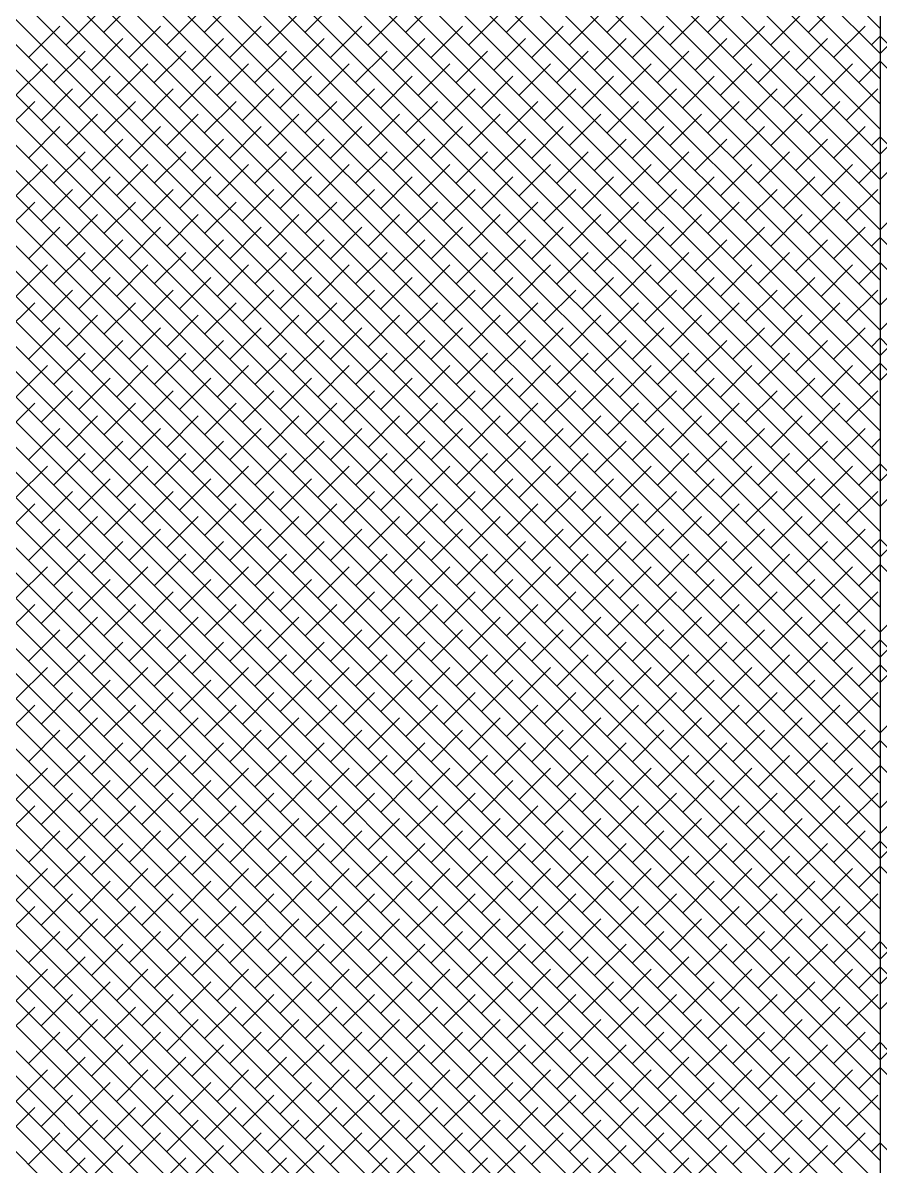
# Model space of a CAD drawing. Extents: x 34 to 831, y 17 to 546.
# Drawn here: x 147.476 to 148.079, y 54.851 to 55.655 of the extents above; entities that cross this region are included whole.
import ezdxf

# ---------------------------------------------------------------- set-up
doc = ezdxf.new("R2010")
doc.units = 0
doc.header["$LTSCALE"] = 8
doc.layers.get('0').update_dxf_attribs({"color": 2, "linetype": 'CONTINUOUS'})
doc.layers.add('OT', color=1, linetype='CONTINUOUS')

msp = doc.modelspace()

# ---------------------------------------------------------------- linework, layer by layer
for p, q in [((148.07864, 55.65073), (147.67129, 56.05808)), ((148.07864, 55.63306), (147.66245, 56.04924)), ((148.07864, 55.63306), (148.49482, 56.04924)), ((148.07864, 55.61538), (147.65361, 56.0404)), ((148.07864, 55.5977), (147.64477, 56.03156)), ((148.07864, 55.58002), (147.63594, 56.02272)), ((148.07864, 55.56235), (147.6271, 56.01388)), ((148.07864, 55.56235), (148.53017, 56.01388)), ((148.07864, 55.54467), (147.61826, 56.00505)), ((148.07864, 55.54467), (148.53901, 56.00505)), ((148.07864, 55.52699), (147.60942, 55.99621)), ((148.07864, 55.50931), (147.60058, 55.98737)), ((148.07864, 55.50931), (148.55669, 55.98737)), ((148.07864, 55.49164), (147.59174, 55.97853)), ((148.07864, 55.47396), (147.5829, 55.96969)), ((148.07864, 55.45628), (147.57406, 55.96085)), ((148.07864, 55.45628), (148.58321, 55.96085)), ((148.07864, 55.4386), (147.56522, 55.95201)), ((148.07864, 55.4386), (148.59205, 55.95201)), ((148.07864, 55.42092), (147.55639, 55.94317)), ((148.07864, 55.42092), (148.60088, 55.94317)), ((148.07864, 55.40325), (147.54755, 55.93434)), ((148.07864, 55.40325), (148.60972, 55.93434)), ((148.07864, 55.38557), (147.53871, 55.9255)), ((148.07864, 55.36789), (147.52987, 55.91666)), ((148.07864, 55.35021), (147.52103, 55.90782)), ((148.07864, 55.33254), (147.51219, 55.89898)), ((148.07864, 55.33254), (148.64508, 55.89898)), ((148.07864, 55.31486), (147.50335, 55.89014)), ((148.07864, 55.31486), (148.65392, 55.89014)), ((148.07864, 55.29718), (147.49451, 55.8813)), ((148.07864, 55.2795), (147.48568, 55.87246)), ((148.07864, 55.2795), (148.6716, 55.87246)), ((148.07864, 55.26183), (147.47684, 55.86362)), ((148.07864, 55.24415), (147.468, 55.85479)), ((148.07864, 55.22647), (147.45916, 55.84595)), ((148.07864, 55.22647), (148.69811, 55.84595)), ((148.07864, 55.20879), (147.45032, 55.83711)), ((148.07864, 55.20879), (148.70695, 55.83711)), ((148.07864, 55.19111), (147.44148, 55.82827)), ((148.07864, 55.19111), (148.71579, 55.82827)), ((148.07864, 55.17344), (147.43264, 55.81943)), ((148.07864, 55.15576), (147.4238, 55.81059)), ((148.07864, 55.15576), (148.73347, 55.81059)), ((148.07864, 55.13808), (147.41496, 55.80175)), ((148.07864, 55.1204), (147.40613, 55.79291)), ((148.07864, 55.10273), (147.39729, 55.78407)), ((148.07864, 55.10273), (148.75998, 55.78407)), ((148.07864, 55.08505), (147.38845, 55.77524)), ((148.07864, 55.08505), (148.76882, 55.77524)), ((148.07864, 55.06737), (147.37961, 55.7664)), ((148.07864, 55.06737), (148.77766, 55.7664)), ((148.07864, 55.04969), (147.37077, 55.75756)), ((148.07864, 55.03202), (147.36193, 55.74872)), ((148.07864, 55.01434), (147.35309, 55.73988)), ((148.07864, 54.99666), (147.34425, 55.73104)), ((148.07864, 54.99666), (148.81302, 55.73104)), ((148.07864, 54.97898), (147.33542, 55.7222)), ((148.07864, 54.97898), (148.82186, 55.7222)), ((148.07864, 54.96131), (147.32658, 55.71336)), ((148.07864, 54.96131), (148.83069, 55.71336)), ((148.07864, 54.94363), (147.31774, 55.70453)), ((148.07864, 54.92595), (147.3089, 55.69569)), ((148.07864, 54.92595), (148.84837, 55.69569)), ((148.07864, 54.90827), (147.30006, 55.68685)), ((148.07864, 54.89059), (147.29122, 55.67801)), ((148.07864, 54.87292), (147.28238, 55.66917)), ((147.53332, 55.64804), (147.55542, 55.67014)), ((147.60403, 55.64804), (147.62613, 55.67014)), ((147.67474, 55.64804), (147.69684, 55.67014)), ((147.74545, 55.64804), (147.76755, 55.67014)), ((147.81616, 55.64804), (147.83826, 55.67014)), ((147.88687, 55.64804), (147.90897, 55.67014)), ((147.95758, 55.64804), (147.97968, 55.67014)), ((148.02829, 55.64804), (148.05039, 55.67014)), ((148.07864, 54.85524), (147.27354, 55.66033)), ((147.5068, 55.6392), (147.5289, 55.6613)), ((147.57751, 55.6392), (147.59961, 55.6613)), ((147.64822, 55.6392), (147.67032, 55.6613)), ((147.71893, 55.6392), (147.74103, 55.6613)), ((147.78965, 55.6392), (147.81174, 55.6613)), ((147.86036, 55.6392), (147.88245, 55.6613)), ((147.93107, 55.6392), (147.95316, 55.6613)), ((148.00178, 55.6392), (148.02387, 55.6613)), ((148.07864, 54.83756), (147.2647, 55.65149)), ((147.48029, 55.63037), (147.50238, 55.65246)), ((147.551, 55.63037), (147.57309, 55.65246)), ((147.62171, 55.63037), (147.6438, 55.65246)), ((147.69242, 55.63037), (147.71452, 55.65246)), ((147.76313, 55.63037), (147.78523, 55.65246)), ((147.83384, 55.63037), (147.85594, 55.65246)), ((147.90455, 55.63037), (147.92665, 55.65246)), ((147.97526, 55.63037), (147.99736, 55.65246)), ((148.04597, 55.63037), (148.06807, 55.65246)), ((148.07864, 54.81988), (147.25587, 55.64265)), ((147.52448, 55.62153), (147.54658, 55.64362)), ((147.59519, 55.62153), (147.61729, 55.64362)), ((147.6659, 55.62153), (147.688, 55.64362)), ((147.73661, 55.62153), (147.75871, 55.64362)), ((147.80732, 55.62153), (147.82942, 55.64362)), ((147.87803, 55.62153), (147.90013, 55.64362)), ((147.94874, 55.62153), (147.97084, 55.64362)), ((148.01945, 55.62153), (148.04155, 55.64362)), ((148.07249, 55.6392), (148.07864, 55.64535)), ((148.08478, 55.6392), (148.07864, 55.64535)), ((148.07864, 54.80221), (147.24703, 55.63381)), ((147.49796, 55.61269), (147.52006, 55.63478)), ((147.56867, 55.61269), (147.59077, 55.63478)), ((147.63939, 55.61269), (147.66148, 55.63478)), ((147.7101, 55.61269), (147.73219, 55.63478)), ((147.78081, 55.61269), (147.8029, 55.63478)), ((147.85152, 55.61269), (147.87361, 55.63478)), ((147.92223, 55.61269), (147.94432, 55.63478)), ((147.99294, 55.61269), (148.01504, 55.63478)), ((148.07864, 54.78453), (147.23819, 55.62498)), ((147.47145, 55.60385), (147.49354, 55.62595)), ((147.54216, 55.60385), (147.56425, 55.62595)), ((147.61287, 55.60385), (147.63497, 55.62595)), ((147.68358, 55.60385), (147.70568, 55.62595)), ((147.75429, 55.60385), (147.77639, 55.62595)), ((147.825, 55.60385), (147.8471, 55.62595)), ((147.89571, 55.60385), (147.91781, 55.62595)), ((147.96642, 55.60385), (147.98852, 55.62595)), ((148.03713, 55.60385), (148.05923, 55.62595)), ((148.06365, 55.61269), (148.07864, 55.62767)), ((148.09362, 55.61269), (148.07864, 55.62767)), ((147.51564, 55.59501), (147.53774, 55.61711)), ((147.58635, 55.59501), (147.60845, 55.61711)), ((147.65706, 55.59501), (147.67916, 55.61711)), ((147.72777, 55.59501), (147.74987, 55.61711)), ((147.79848, 55.59501), (147.82058, 55.61711)), ((147.86919, 55.59501), (147.89129, 55.61711)), ((147.93991, 55.59501), (147.962, 55.61711)), ((148.01062, 55.59501), (148.03271, 55.61711)), ((148.07864, 54.76685), (147.22935, 55.61614)), ((147.48912, 55.58617), (147.51122, 55.60827)), ((147.55984, 55.58617), (147.58193, 55.60827)), ((147.63055, 55.58617), (147.65264, 55.60827)), ((147.70126, 55.58617), (147.72335, 55.60827)), ((147.77197, 55.58617), (147.79406, 55.60827)), ((147.84268, 55.58617), (147.86478, 55.60827)), ((147.91339, 55.58617), (147.93549, 55.60827)), ((147.9841, 55.58617), (148.0062, 55.60827)), ((148.05481, 55.58617), (148.07691, 55.60827)), ((148.07864, 54.74917), (147.22051, 55.6073)), ((148.07864, 54.7315), (147.21167, 55.59846)), ((147.46261, 55.57733), (147.48471, 55.59943)), ((147.53332, 55.57733), (147.55542, 55.59943)), ((147.60403, 55.57733), (147.62613, 55.59943)), ((147.67474, 55.57733), (147.69684, 55.59943)), ((147.74545, 55.57733), (147.76755, 55.59943)), ((147.81616, 55.57733), (147.83826, 55.59943)), ((147.88687, 55.57733), (147.90897, 55.59943)), ((147.95758, 55.57733), (147.97968, 55.59943)), ((148.02829, 55.57733), (148.05039, 55.59943)), ((148.07864, 54.71382), (147.20283, 55.58962)), ((147.5068, 55.56849), (147.5289, 55.59059)), ((147.57751, 55.56849), (147.59961, 55.59059)), ((147.64822, 55.56849), (147.67032, 55.59059)), ((147.71893, 55.56849), (147.74103, 55.59059)), ((147.78965, 55.56849), (147.81174, 55.59059)), ((147.86036, 55.56849), (147.88245, 55.59059)), ((147.93107, 55.56849), (147.95316, 55.59059)), ((148.00178, 55.56849), (148.02387, 55.59059)), ((148.07864, 54.69614), (147.19399, 55.58078)), ((147.48029, 55.55965), (147.50238, 55.58175)), ((147.551, 55.55965), (147.57309, 55.58175)), ((147.62171, 55.55965), (147.6438, 55.58175)), ((147.69242, 55.55965), (147.71452, 55.58175)), ((147.76313, 55.55965), (147.78523, 55.58175)), ((147.83384, 55.55965), (147.85594, 55.58175)), ((147.90455, 55.55965), (147.92665, 55.58175)), ((147.97526, 55.55965), (147.99736, 55.58175)), ((148.04597, 55.55965), (148.06807, 55.58175)), ((148.07864, 54.67846), (147.18515, 55.57194)), ((147.52448, 55.55082), (147.54658, 55.57291)), ((147.59519, 55.55082), (147.61729, 55.57291)), ((147.6659, 55.55082), (147.688, 55.57291)), ((147.73661, 55.55082), (147.75871, 55.57291)), ((147.80732, 55.55082), (147.82942, 55.57291)), ((147.87803, 55.55082), (147.90013, 55.57291)), ((147.94874, 55.55082), (147.97084, 55.57291)), ((148.01945, 55.55082), (148.04155, 55.57291)), ((148.07249, 55.56849), (148.07864, 55.57464)), ((148.08478, 55.56849), (148.07864, 55.57464)), ((148.07864, 54.66078), (147.17632, 55.5631)), ((147.49796, 55.54198), (147.52006, 55.56407)), ((147.56867, 55.54198), (147.59077, 55.56407)), ((147.63939, 55.54198), (147.66148, 55.56407)), ((147.7101, 55.54198), (147.73219, 55.56407)), ((147.78081, 55.54198), (147.8029, 55.56407)), ((147.85152, 55.54198), (147.87361, 55.56407)), ((147.92223, 55.54198), (147.94432, 55.56407)), ((147.99294, 55.54198), (148.01504, 55.56407)), ((148.07864, 54.64311), (147.16748, 55.55427)), ((147.47145, 55.53314), (147.49354, 55.55524)), ((147.54216, 55.53314), (147.56425, 55.55524)), ((147.61287, 55.53314), (147.63497, 55.55524)), ((147.68358, 55.53314), (147.70568, 55.55524)), ((147.75429, 55.53314), (147.77639, 55.55524)), ((147.825, 55.53314), (147.8471, 55.55524)), ((147.89571, 55.53314), (147.91781, 55.55524)), ((147.96642, 55.53314), (147.98852, 55.55524)), ((148.03713, 55.53314), (148.05923, 55.55524)), ((148.06365, 55.54198), (148.07864, 55.55696)), ((148.07864, 54.62543), (147.15864, 55.54543)), ((147.51564, 55.5243), (147.53774, 55.5464)), ((147.58635, 55.5243), (147.60845, 55.5464)), ((147.65706, 55.5243), (147.67916, 55.5464)), ((147.72777, 55.5243), (147.74987, 55.5464)), ((147.79848, 55.5243), (147.82058, 55.5464)), ((147.86919, 55.5243), (147.89129, 55.5464)), ((147.93991, 55.5243), (147.962, 55.5464)), ((148.01062, 55.5243), (148.03271, 55.5464)), ((148.07864, 54.60775), (147.1498, 55.53659)), ((147.48912, 55.51546), (147.51122, 55.53756)), ((147.55984, 55.51546), (147.58193, 55.53756)), ((147.63055, 55.51546), (147.65264, 55.53756)), ((147.70126, 55.51546), (147.72335, 55.53756)), ((147.77197, 55.51546), (147.79406, 55.53756)), ((147.84268, 55.51546), (147.86478, 55.53756)), ((147.91339, 55.51546), (147.93549, 55.53756)), ((147.9841, 55.51546), (148.0062, 55.53756)), ((148.05481, 55.51546), (148.07691, 55.53756)), ((147.46261, 55.50662), (147.48471, 55.52872)), ((147.53332, 55.50662), (147.55542, 55.52872)), ((147.60403, 55.50662), (147.62613, 55.52872)), ((147.67474, 55.50662), (147.69684, 55.52872)), ((147.74545, 55.50662), (147.76755, 55.52872)), ((147.81616, 55.50662), (147.83826, 55.52872)), ((147.88687, 55.50662), (147.90897, 55.52872)), ((147.95758, 55.50662), (147.97968, 55.52872)), ((148.02829, 55.50662), (148.05039, 55.52872)), ((148.07864, 54.59007), (147.14096, 55.52775)), ((147.5068, 55.49778), (147.5289, 55.51988)), ((147.57751, 55.49778), (147.59961, 55.51988)), ((147.64822, 55.49778), (147.67032, 55.51988)), ((147.71893, 55.49778), (147.74103, 55.51988)), ((147.78965, 55.49778), (147.81174, 55.51988)), ((147.86036, 55.49778), (147.88245, 55.51988)), ((147.93107, 55.49778), (147.95316, 55.51988)), ((148.00178, 55.49778), (148.02387, 55.51988)), ((148.07864, 54.5724), (147.13212, 55.51891)), ((148.07864, 54.55472), (147.12328, 55.51007)), ((147.48029, 55.48894), (147.50238, 55.51104)), ((147.551, 55.48894), (147.57309, 55.51104)), ((147.62171, 55.48894), (147.6438, 55.51104)), ((147.69242, 55.48894), (147.71452, 55.51104)), ((147.76313, 55.48894), (147.78523, 55.51104)), ((147.83384, 55.48894), (147.85594, 55.51104)), ((147.90455, 55.48894), (147.92665, 55.51104)), ((147.97526, 55.48894), (147.99736, 55.51104)), ((148.04597, 55.48894), (148.06807, 55.51104)), ((148.07249, 55.49778), (148.07864, 55.50393)), ((148.08478, 55.49778), (148.07864, 55.50393)), ((148.07864, 54.53704), (147.11444, 55.50123)), ((147.52448, 55.4801), (147.54658, 55.5022)), ((147.59519, 55.4801), (147.61729, 55.5022)), ((147.6659, 55.4801), (147.688, 55.5022)), ((147.73661, 55.4801), (147.75871, 55.5022)), ((147.80732, 55.4801), (147.82942, 55.5022)), ((147.87803, 55.4801), (147.90013, 55.5022)), ((147.94874, 55.4801), (147.97084, 55.5022)), ((148.01945, 55.4801), (148.04155, 55.5022)), ((148.07864, 54.51936), (147.10561, 55.49239)), ((147.49796, 55.47127), (147.52006, 55.49336)), ((147.56867, 55.47127), (147.59077, 55.49336)), ((147.63939, 55.47127), (147.66148, 55.49336)), ((147.7101, 55.47127), (147.73219, 55.49336)), ((147.78081, 55.47127), (147.8029, 55.49336)), ((147.85152, 55.47127), (147.87361, 55.49336)), ((147.92223, 55.47127), (147.94432, 55.49336)), ((147.99294, 55.47127), (148.01504, 55.49336)), ((148.07864, 54.50169), (147.09677, 55.48355)), ((147.47145, 55.46243), (147.49354, 55.48452)), ((147.54216, 55.46243), (147.56425, 55.48452)), ((147.61287, 55.46243), (147.63497, 55.48452)), ((147.68358, 55.46243), (147.70568, 55.48452)), ((147.75429, 55.46243), (147.77639, 55.48452)), ((147.825, 55.46243), (147.8471, 55.48452)), ((147.89571, 55.46243), (147.91781, 55.48452)), ((147.96642, 55.46243), (147.98852, 55.48452)), ((148.03713, 55.46243), (148.05923, 55.48452)), ((148.06365, 55.47127), (148.07864, 55.48625)), ((148.09362, 55.47127), (148.07864, 55.48625)), ((148.07864, 54.48401), (147.08793, 55.47472)), ((147.51564, 55.45359), (147.53774, 55.47569)), ((147.58635, 55.45359), (147.60845, 55.47569)), ((147.65706, 55.45359), (147.67916, 55.47569)), ((147.72777, 55.45359), (147.74987, 55.47569)), ((147.79848, 55.45359), (147.82058, 55.47569)), ((147.86919, 55.45359), (147.89129, 55.47569)), ((147.93991, 55.45359), (147.962, 55.47569)), ((148.01062, 55.45359), (148.03271, 55.47569)), ((148.07864, 54.46633), (147.07909, 55.46588)), ((147.48912, 55.44475), (147.51122, 55.46685)), ((147.55984, 55.44475), (147.58193, 55.46685)), ((147.63055, 55.44475), (147.65264, 55.46685)), ((147.70126, 55.44475), (147.72335, 55.46685)), ((147.77197, 55.44475), (147.79406, 55.46685)), ((147.84268, 55.44475), (147.86478, 55.46685)), ((147.91339, 55.44475), (147.93549, 55.46685)), ((147.9841, 55.44475), (148.0062, 55.46685)), ((148.05481, 55.44475), (148.07691, 55.46685)), ((148.06186, 54.46542), (147.07025, 55.45704)), ((147.46261, 55.43591), (147.48471, 55.45801)), ((147.53332, 55.43591), (147.55542, 55.45801)), ((147.60403, 55.43591), (147.62613, 55.45801)), ((147.67474, 55.43591), (147.69684, 55.45801)), ((147.74545, 55.43591), (147.76755, 55.45801)), ((147.81616, 55.43591), (147.83826, 55.45801)), ((147.88687, 55.43591), (147.90897, 55.45801)), ((147.95758, 55.43591), (147.97968, 55.45801)), ((148.02829, 55.43591), (148.05039, 55.45801)), ((148.04419, 54.46542), (147.06141, 55.4482)), ((147.5068, 55.42707), (147.5289, 55.44917)), ((147.57751, 55.42707), (147.59961, 55.44917)), ((147.64822, 55.42707), (147.67032, 55.44917)), ((147.71893, 55.42707), (147.74103, 55.44917)), ((147.78965, 55.42707), (147.81174, 55.44917)), ((147.86036, 55.42707), (147.88245, 55.44917)), ((147.93107, 55.42707), (147.95316, 55.44917)), ((148.00178, 55.42707), (148.02387, 55.44917)), ((147.48029, 55.41823), (147.50238, 55.44033)), ((147.551, 55.41823), (147.57309, 55.44033)), ((147.62171, 55.41823), (147.6438, 55.44033)), ((147.69242, 55.41823), (147.71452, 55.44033)), ((147.76313, 55.41823), (147.78523, 55.44033)), ((147.83384, 55.41823), (147.85594, 55.44033)), ((147.90455, 55.41823), (147.92665, 55.44033)), ((147.97526, 55.41823), (147.99736, 55.44033)), ((148.04597, 55.41823), (148.06807, 55.44033)), ((148.02651, 54.46542), (147.05257, 55.43936)), ((147.52448, 55.40939), (147.54658, 55.43149)), ((147.59519, 55.40939), (147.61729, 55.43149)), ((147.6659, 55.40939), (147.688, 55.43149)), ((147.73661, 55.40939), (147.75871, 55.43149)), ((147.80732, 55.40939), (147.82942, 55.43149)), ((147.87803, 55.40939), (147.90013, 55.43149)), ((147.94874, 55.40939), (147.97084, 55.43149)), ((148.01945, 55.40939), (148.04155, 55.43149)), ((148.07249, 55.42707), (148.07864, 55.43322)), ((148.08478, 55.42707), (148.07864, 55.43322)), ((148.00883, 54.46542), (147.04373, 55.43052)), ((147.99115, 54.46542), (147.03489, 55.42168)), ((147.49796, 55.40056), (147.52006, 55.42265)), ((147.56867, 55.40056), (147.59077, 55.42265)), ((147.63939, 55.40056), (147.66148, 55.42265)), ((147.7101, 55.40056), (147.73219, 55.42265)), ((147.78081, 55.40056), (147.8029, 55.42265)), ((147.85152, 55.40056), (147.87361, 55.42265)), ((147.92223, 55.40056), (147.94432, 55.42265)), ((147.99294, 55.40056), (148.01504, 55.42265)), ((148.06365, 55.40056), (148.07864, 55.41554)), ((148.09362, 55.40056), (148.07864, 55.41554)), ((147.97348, 54.46542), (147.02606, 55.41284)), ((147.47145, 55.39172), (147.49354, 55.41381)), ((147.54216, 55.39172), (147.56425, 55.41381)), ((147.61287, 55.39172), (147.63497, 55.41381)), ((147.68358, 55.39172), (147.70568, 55.41381)), ((147.75429, 55.39172), (147.77639, 55.41381)), ((147.825, 55.39172), (147.8471, 55.41381)), ((147.89571, 55.39172), (147.91781, 55.41381)), ((147.96642, 55.39172), (147.98852, 55.41381)), ((148.03713, 55.39172), (148.05923, 55.41381)), ((147.9558, 54.46542), (147.01722, 55.404)), ((147.51564, 55.38288), (147.53774, 55.40497)), ((147.58635, 55.38288), (147.60845, 55.40497)), ((147.65706, 55.38288), (147.67916, 55.40497)), ((147.72777, 55.38288), (147.74987, 55.40497)), ((147.79848, 55.38288), (147.82058, 55.40497)), ((147.86919, 55.38288), (147.89129, 55.40497)), ((147.93991, 55.38288), (147.962, 55.40497)), ((148.01062, 55.38288), (148.03271, 55.40497)), ((147.93812, 54.46542), (147.00838, 55.39517)), ((147.48912, 55.37404), (147.51122, 55.39614)), ((147.55984, 55.37404), (147.58193, 55.39614)), ((147.63055, 55.37404), (147.65264, 55.39614)), ((147.70126, 55.37404), (147.72335, 55.39614)), ((147.77197, 55.37404), (147.79406, 55.39614)), ((147.84268, 55.37404), (147.86478, 55.39614)), ((147.91339, 55.37404), (147.93549, 55.39614)), ((147.9841, 55.37404), (148.0062, 55.39614)), ((148.05481, 55.37404), (148.07691, 55.39614)), ((147.92044, 54.46542), (146.99954, 55.38633)), ((147.46261, 55.3652), (147.48471, 55.3873)), ((147.53332, 55.3652), (147.55542, 55.3873)), ((147.60403, 55.3652), (147.62613, 55.3873)), ((147.67474, 55.3652), (147.69684, 55.3873)), ((147.74545, 55.3652), (147.76755, 55.3873)), ((147.81616, 55.3652), (147.83826, 55.3873)), ((147.88687, 55.3652), (147.90897, 55.3873)), ((147.95758, 55.3652), (147.97968, 55.3873)), ((148.02829, 55.3652), (148.05039, 55.3873)), ((147.90277, 54.46542), (146.9907, 55.37749)), ((147.5068, 55.35636), (147.5289, 55.37846)), ((147.57751, 55.35636), (147.59961, 55.37846)), ((147.64822, 55.35636), (147.67032, 55.37846)), ((147.71893, 55.35636), (147.74103, 55.37846)), ((147.78965, 55.35636), (147.81174, 55.37846)), ((147.86036, 55.35636), (147.88245, 55.37846)), ((147.93107, 55.35636), (147.95316, 55.37846)), ((148.00178, 55.35636), (148.02387, 55.37846)), ((147.88509, 54.46542), (146.98186, 55.36865)), ((147.48029, 55.34752), (147.50238, 55.36962)), ((147.551, 55.34752), (147.57309, 55.36962)), ((147.62171, 55.34752), (147.6438, 55.36962)), ((147.69242, 55.34752), (147.71452, 55.36962)), ((147.76313, 55.34752), (147.78523, 55.36962)), ((147.83384, 55.34752), (147.85594, 55.36962)), ((147.90455, 55.34752), (147.92665, 55.36962)), ((147.97526, 55.34752), (147.99736, 55.36962)), ((148.04597, 55.34752), (148.06807, 55.36962)), ((147.86741, 54.46542), (146.97302, 55.35981)), ((147.52448, 55.33868), (147.54658, 55.36078)), ((147.59519, 55.33868), (147.61729, 55.36078)), ((147.6659, 55.33868), (147.688, 55.36078)), ((147.73661, 55.33868), (147.75871, 55.36078)), ((147.80732, 55.33868), (147.82942, 55.36078)), ((147.87803, 55.33868), (147.90013, 55.36078)), ((147.94874, 55.33868), (147.97084, 55.36078)), ((148.01945, 55.33868), (148.04155, 55.36078)), ((148.07249, 55.35636), (148.07864, 55.36251)), ((147.49796, 55.32984), (147.52006, 55.35194)), ((147.56867, 55.32984), (147.59077, 55.35194)), ((147.63939, 55.32984), (147.66148, 55.35194)), ((147.7101, 55.32984), (147.73219, 55.35194)), ((147.78081, 55.32984), (147.8029, 55.35194)), ((147.85152, 55.32984), (147.87361, 55.35194)), ((147.92223, 55.32984), (147.94432, 55.35194)), ((147.99294, 55.32984), (148.01504, 55.35194)), ((147.47145, 55.32101), (147.49354, 55.3431)), ((147.54216, 55.32101), (147.56425, 55.3431)), ((147.61287, 55.32101), (147.63497, 55.3431)), ((147.68358, 55.32101), (147.70568, 55.3431)), ((147.75429, 55.32101), (147.77639, 55.3431)), ((147.825, 55.32101), (147.8471, 55.3431)), ((147.89571, 55.32101), (147.91781, 55.3431)), ((147.96642, 55.32101), (147.98852, 55.3431)), ((148.03713, 55.32101), (148.05923, 55.3431)), ((148.06365, 55.32984), (148.07864, 55.34483)), ((148.09362, 55.32984), (148.07864, 55.34483)), ((147.51564, 55.31217), (147.53774, 55.33426)), ((147.58635, 55.31217), (147.60845, 55.33426)), ((147.65706, 55.31217), (147.67916, 55.33426)), ((147.72777, 55.31217), (147.74987, 55.33426)), ((147.79848, 55.31217), (147.82058, 55.33426)), ((147.86919, 55.31217), (147.89129, 55.33426)), ((147.93991, 55.31217), (147.962, 55.33426)), ((148.01062, 55.31217), (148.03271, 55.33426)), ((147.48912, 55.30333), (147.51122, 55.32543)), ((147.55984, 55.30333), (147.58193, 55.32543)), ((147.63055, 55.30333), (147.65264, 55.32543)), ((147.70126, 55.30333), (147.72335, 55.32543)), ((147.77197, 55.30333), (147.79406, 55.32543)), ((147.84268, 55.30333), (147.86478, 55.32543)), ((147.91339, 55.30333), (147.93549, 55.32543)), ((147.9841, 55.30333), (148.0062, 55.32543)), ((148.05481, 55.30333), (148.07691, 55.32543)), ((147.46261, 55.29449), (147.48471, 55.31659)), ((147.53332, 55.29449), (147.55542, 55.31659)), ((147.60403, 55.29449), (147.62613, 55.31659)), ((147.67474, 55.29449), (147.69684, 55.31659)), ((147.74545, 55.29449), (147.76755, 55.31659)), ((147.81616, 55.29449), (147.83826, 55.31659)), ((147.88687, 55.29449), (147.90897, 55.31659)), ((147.95758, 55.29449), (147.97968, 55.31659)), ((148.02829, 55.29449), (148.05039, 55.31659)), ((147.5068, 55.28565), (147.5289, 55.30775)), ((147.57751, 55.28565), (147.59961, 55.30775)), ((147.64822, 55.28565), (147.67032, 55.30775)), ((147.71893, 55.28565), (147.74103, 55.30775)), ((147.78965, 55.28565), (147.81174, 55.30775)), ((147.86036, 55.28565), (147.88245, 55.30775)), ((147.93107, 55.28565), (147.95316, 55.30775)), ((148.00178, 55.28565), (148.02387, 55.30775)), ((147.48029, 55.27681), (147.50238, 55.29891)), ((147.551, 55.27681), (147.57309, 55.29891)), ((147.62171, 55.27681), (147.6438, 55.29891)), ((147.69242, 55.27681), (147.71452, 55.29891)), ((147.76313, 55.27681), (147.78523, 55.29891)), ((147.83384, 55.27681), (147.85594, 55.29891)), ((147.90455, 55.27681), (147.92665, 55.29891)), ((147.97526, 55.27681), (147.99736, 55.29891)), ((148.04597, 55.27681), (148.06807, 55.29891)), ((147.52448, 55.26797), (147.54658, 55.29007)), ((147.59519, 55.26797), (147.61729, 55.29007)), ((147.6659, 55.26797), (147.688, 55.29007)), ((147.73661, 55.26797), (147.75871, 55.29007)), ((147.80732, 55.26797), (147.82942, 55.29007)), ((147.87803, 55.26797), (147.90013, 55.29007)), ((147.94874, 55.26797), (147.97084, 55.29007)), ((148.01945, 55.26797), (148.04155, 55.29007)), ((148.07249, 55.28565), (148.07864, 55.2918)), ((148.08478, 55.28565), (148.07864, 55.2918)), ((147.49796, 55.25913), (147.52006, 55.28123)), ((147.56867, 55.25913), (147.59077, 55.28123)), ((147.63939, 55.25913), (147.66148, 55.28123)), ((147.7101, 55.25913), (147.73219, 55.28123)), ((147.78081, 55.25913), (147.8029, 55.28123)), ((147.85152, 55.25913), (147.87361, 55.28123)), ((147.92223, 55.25913), (147.94432, 55.28123)), ((147.99294, 55.25913), (148.01504, 55.28123)), ((147.47145, 55.2503), (147.49354, 55.27239)), ((147.54216, 55.2503), (147.56425, 55.27239)), ((147.61287, 55.2503), (147.63497, 55.27239)), ((147.68358, 55.2503), (147.70568, 55.27239)), ((147.75429, 55.2503), (147.77639, 55.27239)), ((147.825, 55.2503), (147.8471, 55.27239)), ((147.89571, 55.2503), (147.91781, 55.27239)), ((147.96642, 55.2503), (147.98852, 55.27239)), ((148.03713, 55.2503), (148.05923, 55.27239)), ((148.06365, 55.25913), (148.07864, 55.27412)), ((148.09362, 55.25913), (148.07864, 55.27412)), ((147.51564, 55.24146), (147.53774, 55.26355)), ((147.58635, 55.24146), (147.60845, 55.26355)), ((147.65706, 55.24146), (147.67916, 55.26355)), ((147.72777, 55.24146), (147.74987, 55.26355)), ((147.79848, 55.24146), (147.82058, 55.26355)), ((147.86919, 55.24146), (147.89129, 55.26355)), ((147.93991, 55.24146), (147.962, 55.26355)), ((148.01062, 55.24146), (148.03271, 55.26355)), ((147.48912, 55.23262), (147.51122, 55.25471)), ((147.55984, 55.23262), (147.58193, 55.25471)), ((147.63055, 55.23262), (147.65264, 55.25471)), ((147.70126, 55.23262), (147.72335, 55.25471)), ((147.77197, 55.23262), (147.79406, 55.25471)), ((147.84268, 55.23262), (147.86478, 55.25471)), ((147.91339, 55.23262), (147.93549, 55.25471)), ((147.9841, 55.23262), (148.0062, 55.25471)), ((148.05481, 55.23262), (148.07691, 55.25471)), ((147.46261, 55.22378), (147.48471, 55.24588)), ((147.53332, 55.22378), (147.55542, 55.24588)), ((147.60403, 55.22378), (147.62613, 55.24588)), ((147.67474, 55.22378), (147.69684, 55.24588)), ((147.74545, 55.22378), (147.76755, 55.24588)), ((147.81616, 55.22378), (147.83826, 55.24588)), ((147.88687, 55.22378), (147.90897, 55.24588)), ((147.95758, 55.22378), (147.97968, 55.24588)), ((148.02829, 55.22378), (148.05039, 55.24588)), ((147.5068, 55.21494), (147.5289, 55.23704)), ((147.57751, 55.21494), (147.59961, 55.23704)), ((147.64822, 55.21494), (147.67032, 55.23704)), ((147.71893, 55.21494), (147.74103, 55.23704)), ((147.78965, 55.21494), (147.81174, 55.23704)), ((147.86036, 55.21494), (147.88245, 55.23704)), ((147.93107, 55.21494), (147.95316, 55.23704)), ((148.00178, 55.21494), (148.02387, 55.23704)), ((147.48029, 55.2061), (147.50238, 55.2282)), ((147.551, 55.2061), (147.57309, 55.2282)), ((147.62171, 55.2061), (147.6438, 55.2282)), ((147.69242, 55.2061), (147.71452, 55.2282)), ((147.76313, 55.2061), (147.78523, 55.2282)), ((147.83384, 55.2061), (147.85594, 55.2282)), ((147.90455, 55.2061), (147.92665, 55.2282)), ((147.97526, 55.2061), (147.99736, 55.2282)), ((148.04597, 55.2061), (148.06807, 55.2282)), ((147.52448, 55.19726), (147.54658, 55.21936)), ((147.59519, 55.19726), (147.61729, 55.21936)), ((147.6659, 55.19726), (147.688, 55.21936)), ((147.73661, 55.19726), (147.75871, 55.21936)), ((147.80732, 55.19726), (147.82942, 55.21936)), ((147.87803, 55.19726), (147.90013, 55.21936)), ((147.94874, 55.19726), (147.97084, 55.21936)), ((148.01945, 55.19726), (148.04155, 55.21936)), ((148.07249, 55.21494), (148.07864, 55.22109)), ((148.08478, 55.21494), (148.07864, 55.22109)), ((147.49796, 55.18842), (147.52006, 55.21052)), ((147.56867, 55.18842), (147.59077, 55.21052)), ((147.63939, 55.18842), (147.66148, 55.21052)), ((147.7101, 55.18842), (147.73219, 55.21052)), ((147.78081, 55.18842), (147.8029, 55.21052)), ((147.85152, 55.18842), (147.87361, 55.21052)), ((147.92223, 55.18842), (147.94432, 55.21052)), ((147.99294, 55.18842), (148.01504, 55.21052)), ((147.47145, 55.17958), (147.49354, 55.20168)), ((147.54216, 55.17958), (147.56425, 55.20168)), ((147.61287, 55.17958), (147.63497, 55.20168)), ((147.68358, 55.17958), (147.70568, 55.20168)), ((147.75429, 55.17958), (147.77639, 55.20168)), ((147.825, 55.17958), (147.8471, 55.20168)), ((147.89571, 55.17958), (147.91781, 55.20168)), ((147.96642, 55.17958), (147.98852, 55.20168)), ((148.03713, 55.17958), (148.05923, 55.20168)), ((148.06365, 55.18842), (148.07864, 55.20341)), ((148.09362, 55.18842), (148.07864, 55.20341)), ((147.51564, 55.17075), (147.53774, 55.19284)), ((147.58635, 55.17075), (147.60845, 55.19284)), ((147.65706, 55.17075), (147.67916, 55.19284)), ((147.72777, 55.17075), (147.74987, 55.19284)), ((147.79848, 55.17075), (147.82058, 55.19284)), ((147.86919, 55.17075), (147.89129, 55.19284)), ((147.93991, 55.17075), (147.962, 55.19284)), ((148.01062, 55.17075), (148.03271, 55.19284)), ((147.48912, 55.16191), (147.51122, 55.184)), ((147.55984, 55.16191), (147.58193, 55.184)), ((147.63055, 55.16191), (147.65264, 55.184)), ((147.70126, 55.16191), (147.72335, 55.184)), ((147.77197, 55.16191), (147.79406, 55.184)), ((147.84268, 55.16191), (147.86478, 55.184)), ((147.91339, 55.16191), (147.93549, 55.184)), ((147.9841, 55.16191), (148.0062, 55.184)), ((148.05481, 55.16191), (148.07691, 55.184)), ((147.46261, 55.15307), (147.48471, 55.17517)), ((147.53332, 55.15307), (147.55542, 55.17517)), ((147.60403, 55.15307), (147.62613, 55.17517)), ((147.67474, 55.15307), (147.69684, 55.17517)), ((147.74545, 55.15307), (147.76755, 55.17517)), ((147.81616, 55.15307), (147.83826, 55.17517)), ((147.88687, 55.15307), (147.90897, 55.17517)), ((147.95758, 55.15307), (147.97968, 55.17517)), ((148.02829, 55.15307), (148.05039, 55.17517)), ((147.5068, 55.14423), (147.5289, 55.16633)), ((147.57751, 55.14423), (147.59961, 55.16633)), ((147.64822, 55.14423), (147.67032, 55.16633)), ((147.71893, 55.14423), (147.74103, 55.16633)), ((147.78965, 55.14423), (147.81174, 55.16633)), ((147.86036, 55.14423), (147.88245, 55.16633)), ((147.93107, 55.14423), (147.95316, 55.16633)), ((148.00178, 55.14423), (148.02387, 55.16633)), ((147.48029, 55.13539), (147.50238, 55.15749)), ((147.551, 55.13539), (147.57309, 55.15749)), ((147.62171, 55.13539), (147.6438, 55.15749)), ((147.69242, 55.13539), (147.71452, 55.15749)), ((147.76313, 55.13539), (147.78523, 55.15749)), ((147.83384, 55.13539), (147.85594, 55.15749)), ((147.90455, 55.13539), (147.92665, 55.15749)), ((147.97526, 55.13539), (147.99736, 55.15749)), ((148.04597, 55.13539), (148.06807, 55.15749)), ((148.07249, 55.14423), (148.07864, 55.15038)), ((148.08478, 55.14423), (148.07864, 55.15038)), ((147.52448, 55.12655), (147.54658, 55.14865)), ((147.59519, 55.12655), (147.61729, 55.14865)), ((147.6659, 55.12655), (147.688, 55.14865)), ((147.73661, 55.12655), (147.75871, 55.14865)), ((147.80732, 55.12655), (147.82942, 55.14865)), ((147.87803, 55.12655), (147.90013, 55.14865)), ((147.94874, 55.12655), (147.97084, 55.14865)), ((148.01945, 55.12655), (148.04155, 55.14865)), ((147.49796, 55.11771), (147.52006, 55.13981)), ((147.56867, 55.11771), (147.59077, 55.13981)), ((147.63939, 55.11771), (147.66148, 55.13981)), ((147.7101, 55.11771), (147.73219, 55.13981)), ((147.78081, 55.11771), (147.8029, 55.13981)), ((147.85152, 55.11771), (147.87361, 55.13981)), ((147.92223, 55.11771), (147.94432, 55.13981)), ((147.99294, 55.11771), (148.01504, 55.13981)), ((147.47145, 55.10887), (147.49354, 55.13097)), ((147.54216, 55.10887), (147.56425, 55.13097)), ((147.61287, 55.10887), (147.63497, 55.13097)), ((147.68358, 55.10887), (147.70568, 55.13097)), ((147.75429, 55.10887), (147.77639, 55.13097)), ((147.825, 55.10887), (147.8471, 55.13097)), ((147.89571, 55.10887), (147.91781, 55.13097)), ((147.96642, 55.10887), (147.98852, 55.13097)), ((148.03713, 55.10887), (148.05923, 55.13097)), ((148.06365, 55.11771), (148.07864, 55.1327)), ((148.09362, 55.11771), (148.07864, 55.1327)), ((147.51564, 55.10004), (147.53774, 55.12213)), ((147.58635, 55.10004), (147.60845, 55.12213)), ((147.65706, 55.10004), (147.67916, 55.12213)), ((147.72777, 55.10004), (147.74987, 55.12213)), ((147.79848, 55.10004), (147.82058, 55.12213)), ((147.86919, 55.10004), (147.89129, 55.12213)), ((147.93991, 55.10004), (147.962, 55.12213)), ((148.01062, 55.10004), (148.03271, 55.12213)), ((147.48912, 55.0912), (147.51122, 55.11329)), ((147.55984, 55.0912), (147.58193, 55.11329)), ((147.63055, 55.0912), (147.65264, 55.11329)), ((147.70126, 55.0912), (147.72335, 55.11329)), ((147.77197, 55.0912), (147.79406, 55.11329)), ((147.84268, 55.0912), (147.86478, 55.11329)), ((147.91339, 55.0912), (147.93549, 55.11329)), ((147.9841, 55.0912), (148.0062, 55.11329)), ((148.05481, 55.0912), (148.07691, 55.11329)), ((147.46261, 55.08236), (147.48471, 55.10445)), ((147.53332, 55.08236), (147.55542, 55.10445)), ((147.60403, 55.08236), (147.62613, 55.10445)), ((147.67474, 55.08236), (147.69684, 55.10445)), ((147.74545, 55.08236), (147.76755, 55.10445)), ((147.81616, 55.08236), (147.83826, 55.10445)), ((147.88687, 55.08236), (147.90897, 55.10445)), ((147.95758, 55.08236), (147.97968, 55.10445)), ((148.02829, 55.08236), (148.05039, 55.10445)), ((147.5068, 55.07352), (147.5289, 55.09562)), ((147.57751, 55.07352), (147.59961, 55.09562)), ((147.64822, 55.07352), (147.67032, 55.09562)), ((147.71893, 55.07352), (147.74103, 55.09562)), ((147.78965, 55.07352), (147.81174, 55.09562)), ((147.86036, 55.07352), (147.88245, 55.09562)), ((147.93107, 55.07352), (147.95316, 55.09562)), ((148.00178, 55.07352), (148.02387, 55.09562)), ((147.48029, 55.06468), (147.50238, 55.08678)), ((147.551, 55.06468), (147.57309, 55.08678)), ((147.62171, 55.06468), (147.6438, 55.08678)), ((147.69242, 55.06468), (147.71452, 55.08678)), ((147.76313, 55.06468), (147.78523, 55.08678)), ((147.83384, 55.06468), (147.85594, 55.08678)), ((147.90455, 55.06468), (147.92665, 55.08678)), ((147.97526, 55.06468), (147.99736, 55.08678)), ((148.04597, 55.06468), (148.06807, 55.08678)), ((147.52448, 55.05584), (147.54658, 55.07794)), ((147.59519, 55.05584), (147.61729, 55.07794)), ((147.6659, 55.05584), (147.688, 55.07794)), ((147.73661, 55.05584), (147.75871, 55.07794)), ((147.80732, 55.05584), (147.82942, 55.07794)), ((147.87803, 55.05584), (147.90013, 55.07794)), ((147.94874, 55.05584), (147.97084, 55.07794)), ((148.01945, 55.05584), (148.04155, 55.07794)), ((148.07249, 55.07352), (148.07864, 55.07967)), ((148.08478, 55.07352), (148.07864, 55.07967)), ((147.49796, 55.047), (147.52006, 55.0691)), ((147.56867, 55.047), (147.59077, 55.0691)), ((147.63939, 55.047), (147.66148, 55.0691)), ((147.7101, 55.047), (147.73219, 55.0691)), ((147.78081, 55.047), (147.8029, 55.0691)), ((147.85152, 55.047), (147.87361, 55.0691)), ((147.92223, 55.047), (147.94432, 55.0691)), ((147.99294, 55.047), (148.01504, 55.0691)), ((148.06365, 55.047), (148.07864, 55.06199)), ((148.09362, 55.047), (148.07864, 55.06199)), ((147.47145, 55.03816), (147.49354, 55.06026)), ((147.54216, 55.03816), (147.56425, 55.06026)), ((147.61287, 55.03816), (147.63497, 55.06026)), ((147.68358, 55.03816), (147.70568, 55.06026)), ((147.75429, 55.03816), (147.77639, 55.06026)), ((147.825, 55.03816), (147.8471, 55.06026)), ((147.89571, 55.03816), (147.91781, 55.06026)), ((147.96642, 55.03816), (147.98852, 55.06026)), ((148.03713, 55.03816), (148.05923, 55.06026)), ((147.51564, 55.02932), (147.53774, 55.05142)), ((147.58635, 55.02932), (147.60845, 55.05142)), ((147.65706, 55.02932), (147.67916, 55.05142)), ((147.72777, 55.02932), (147.74987, 55.05142)), ((147.79848, 55.02932), (147.82058, 55.05142)), ((147.86919, 55.02932), (147.89129, 55.05142)), ((147.93991, 55.02932), (147.962, 55.05142)), ((148.01062, 55.02932), (148.03271, 55.05142)), ((147.48912, 55.02049), (147.51122, 55.04258)), ((147.55984, 55.02049), (147.58193, 55.04258)), ((147.63055, 55.02049), (147.65264, 55.04258)), ((147.70126, 55.02049), (147.72335, 55.04258)), ((147.77197, 55.02049), (147.79406, 55.04258)), ((147.84268, 55.02049), (147.86478, 55.04258)), ((147.91339, 55.02049), (147.93549, 55.04258)), ((147.9841, 55.02049), (148.0062, 55.04258)), ((148.05481, 55.02049), (148.07691, 55.04258)), ((147.46261, 55.01165), (147.48471, 55.03374)), ((147.53332, 55.01165), (147.55542, 55.03374)), ((147.60403, 55.01165), (147.62613, 55.03374)), ((147.67474, 55.01165), (147.69684, 55.03374)), ((147.74545, 55.01165), (147.76755, 55.03374)), ((147.81616, 55.01165), (147.83826, 55.03374)), ((147.88687, 55.01165), (147.90897, 55.03374)), ((147.95758, 55.01165), (147.97968, 55.03374)), ((148.02829, 55.01165), (148.05039, 55.03374)), ((147.5068, 55.00281), (147.5289, 55.0249)), ((147.57751, 55.00281), (147.59961, 55.0249)), ((147.64822, 55.00281), (147.67032, 55.0249)), ((147.71893, 55.00281), (147.74103, 55.0249)), ((147.78965, 55.00281), (147.81174, 55.0249)), ((147.86036, 55.00281), (147.88245, 55.0249)), ((147.93107, 55.00281), (147.95316, 55.0249)), ((148.00178, 55.00281), (148.02387, 55.0249)), ((147.48029, 54.99397), (147.50238, 55.01607)), ((147.551, 54.99397), (147.57309, 55.01607)), ((147.62171, 54.99397), (147.6438, 55.01607)), ((147.69242, 54.99397), (147.71452, 55.01607)), ((147.76313, 54.99397), (147.78523, 55.01607)), ((147.83384, 54.99397), (147.85594, 55.01607)), ((147.90455, 54.99397), (147.92665, 55.01607)), ((147.97526, 54.99397), (147.99736, 55.01607)), ((148.04597, 54.99397), (148.06807, 55.01607)), ((147.52448, 54.98513), (147.54658, 55.00723)), ((147.59519, 54.98513), (147.61729, 55.00723)), ((147.6659, 54.98513), (147.688, 55.00723)), ((147.73661, 54.98513), (147.75871, 55.00723)), ((147.80732, 54.98513), (147.82942, 55.00723)), ((147.87803, 54.98513), (147.90013, 55.00723)), ((147.94874, 54.98513), (147.97084, 55.00723)), ((148.01945, 54.98513), (148.04155, 55.00723)), ((148.07249, 55.00281), (148.07864, 55.00896)), ((148.08478, 55.00281), (148.07864, 55.00896)), ((147.49796, 54.97629), (147.52006, 54.99839)), ((147.56867, 54.97629), (147.59077, 54.99839)), ((147.63939, 54.97629), (147.66148, 54.99839)), ((147.7101, 54.97629), (147.73219, 54.99839)), ((147.78081, 54.97629), (147.8029, 54.99839)), ((147.85152, 54.97629), (147.87361, 54.99839)), ((147.92223, 54.97629), (147.94432, 54.99839)), ((147.99294, 54.97629), (148.01504, 54.99839)), ((147.47145, 54.96745), (147.49354, 54.98955)), ((147.54216, 54.96745), (147.56425, 54.98955)), ((147.61287, 54.96745), (147.63497, 54.98955)), ((147.68358, 54.96745), (147.70568, 54.98955)), ((147.75429, 54.96745), (147.77639, 54.98955)), ((147.825, 54.96745), (147.8471, 54.98955)), ((147.89571, 54.96745), (147.91781, 54.98955)), ((147.96642, 54.96745), (147.98852, 54.98955)), ((148.03713, 54.96745), (148.05923, 54.98955)), ((148.06365, 54.97629), (148.07864, 54.99128)), ((148.09362, 54.97629), (148.07864, 54.99128)), ((147.51564, 54.95861), (147.53774, 54.98071)), ((147.58635, 54.95861), (147.60845, 54.98071)), ((147.65706, 54.95861), (147.67916, 54.98071)), ((147.72777, 54.95861), (147.74987, 54.98071)), ((147.79848, 54.95861), (147.82058, 54.98071)), ((147.86919, 54.95861), (147.89129, 54.98071)), ((147.93991, 54.95861), (147.962, 54.98071)), ((148.01062, 54.95861), (148.03271, 54.98071)), ((147.48912, 54.94977), (147.51122, 54.97187)), ((147.55984, 54.94977), (147.58193, 54.97187)), ((147.63055, 54.94977), (147.65264, 54.97187)), ((147.70126, 54.94977), (147.72335, 54.97187)), ((147.77197, 54.94977), (147.79406, 54.97187)), ((147.84268, 54.94977), (147.86478, 54.97187)), ((147.91339, 54.94977), (147.93549, 54.97187)), ((147.9841, 54.94977), (148.0062, 54.97187)), ((148.05481, 54.94977), (148.07691, 54.97187)), ((147.46261, 54.94094), (147.48471, 54.96303)), ((147.53332, 54.94094), (147.55542, 54.96303)), ((147.60403, 54.94094), (147.62613, 54.96303)), ((147.67474, 54.94094), (147.69684, 54.96303)), ((147.74545, 54.94094), (147.76755, 54.96303)), ((147.81616, 54.94094), (147.83826, 54.96303)), ((147.88687, 54.94094), (147.90897, 54.96303)), ((147.95758, 54.94094), (147.97968, 54.96303)), ((148.02829, 54.94094), (148.05039, 54.96303)), ((147.5068, 54.9321), (147.5289, 54.95419)), ((147.57751, 54.9321), (147.59961, 54.95419)), ((147.64822, 54.9321), (147.67032, 54.95419)), ((147.71893, 54.9321), (147.74103, 54.95419)), ((147.78965, 54.9321), (147.81174, 54.95419)), ((147.86036, 54.9321), (147.88245, 54.95419)), ((147.93107, 54.9321), (147.95316, 54.95419)), ((148.00178, 54.9321), (148.02387, 54.95419)), ((147.48029, 54.92326), (147.50238, 54.94536)), ((147.551, 54.92326), (147.57309, 54.94536)), ((147.62171, 54.92326), (147.6438, 54.94536)), ((147.69242, 54.92326), (147.71452, 54.94536)), ((147.76313, 54.92326), (147.78523, 54.94536)), ((147.83384, 54.92326), (147.85594, 54.94536)), ((147.90455, 54.92326), (147.92665, 54.94536)), ((147.97526, 54.92326), (147.99736, 54.94536)), ((148.04597, 54.92326), (148.06807, 54.94536)), ((147.52448, 54.91442), (147.54658, 54.93652)), ((147.59519, 54.91442), (147.61729, 54.93652)), ((147.6659, 54.91442), (147.688, 54.93652)), ((147.73661, 54.91442), (147.75871, 54.93652)), ((147.80732, 54.91442), (147.82942, 54.93652)), ((147.87803, 54.91442), (147.90013, 54.93652)), ((147.94874, 54.91442), (147.97084, 54.93652)), ((148.01945, 54.91442), (148.04155, 54.93652)), ((148.07249, 54.9321), (148.07864, 54.93824)), ((148.08478, 54.9321), (148.07864, 54.93824)), ((147.49796, 54.90558), (147.52006, 54.92768)), ((147.56867, 54.90558), (147.59077, 54.92768)), ((147.63939, 54.90558), (147.66148, 54.92768)), ((147.7101, 54.90558), (147.73219, 54.92768)), ((147.78081, 54.90558), (147.8029, 54.92768)), ((147.85152, 54.90558), (147.87361, 54.92768)), ((147.92223, 54.90558), (147.94432, 54.92768)), ((147.99294, 54.90558), (148.01504, 54.92768)), ((147.47145, 54.89674), (147.49354, 54.91884)), ((147.54216, 54.89674), (147.56425, 54.91884)), ((147.61287, 54.89674), (147.63497, 54.91884)), ((147.68358, 54.89674), (147.70568, 54.91884)), ((147.75429, 54.89674), (147.77639, 54.91884)), ((147.825, 54.89674), (147.8471, 54.91884)), ((147.89571, 54.89674), (147.91781, 54.91884)), ((147.96642, 54.89674), (147.98852, 54.91884)), ((148.03713, 54.89674), (148.05923, 54.91884)), ((148.06365, 54.90558), (148.07864, 54.92057)), ((148.09362, 54.90558), (148.07864, 54.92057)), ((147.51564, 54.8879), (147.53774, 54.91)), ((147.58635, 54.8879), (147.60845, 54.91)), ((147.65706, 54.8879), (147.67916, 54.91)), ((147.72777, 54.8879), (147.74987, 54.91)), ((147.79848, 54.8879), (147.82058, 54.91)), ((147.86919, 54.8879), (147.89129, 54.91)), ((147.93991, 54.8879), (147.962, 54.91)), ((148.01062, 54.8879), (148.03271, 54.91)), ((147.48912, 54.87906), (147.51122, 54.90116)), ((147.55984, 54.87906), (147.58193, 54.90116)), ((147.63055, 54.87906), (147.65264, 54.90116)), ((147.70126, 54.87906), (147.72335, 54.90116)), ((147.77197, 54.87906), (147.79406, 54.90116)), ((147.84268, 54.87906), (147.86478, 54.90116)), ((147.91339, 54.87906), (147.93549, 54.90116)), ((147.9841, 54.87906), (148.0062, 54.90116)), ((148.05481, 54.87906), (148.07691, 54.90116)), ((147.46261, 54.87023), (147.48471, 54.89232)), ((147.53332, 54.87023), (147.55542, 54.89232)), ((147.60403, 54.87023), (147.62613, 54.89232)), ((147.67474, 54.87023), (147.69684, 54.89232)), ((147.74545, 54.87023), (147.76755, 54.89232)), ((147.81616, 54.87023), (147.83826, 54.89232)), ((147.88687, 54.87023), (147.90897, 54.89232)), ((147.95758, 54.87023), (147.97968, 54.89232)), ((148.02829, 54.87023), (148.05039, 54.89232)), ((147.5068, 54.86139), (147.5289, 54.88348)), ((147.57751, 54.86139), (147.59961, 54.88348)), ((147.64822, 54.86139), (147.67032, 54.88348)), ((147.71893, 54.86139), (147.74103, 54.88348)), ((147.78965, 54.86139), (147.81174, 54.88348)), ((147.86036, 54.86139), (147.88245, 54.88348)), ((147.93107, 54.86139), (147.95316, 54.88348)), ((148.00178, 54.86139), (148.02387, 54.88348)), ((147.48029, 54.85255), (147.50238, 54.87464)), ((147.551, 54.85255), (147.57309, 54.87464)), ((147.62171, 54.85255), (147.6438, 54.87464)), ((147.69242, 54.85255), (147.71452, 54.87464)), ((147.76313, 54.85255), (147.78523, 54.87464)), ((147.83384, 54.85255), (147.85594, 54.87464)), ((147.90455, 54.85255), (147.92665, 54.87464)), ((147.97526, 54.85255), (147.99736, 54.87464)), ((148.04597, 54.85255), (148.06807, 54.87464)), ((147.52448, 54.84371), (147.54658, 54.86581)), ((147.59519, 54.84371), (147.61729, 54.86581)), ((147.6659, 54.84371), (147.688, 54.86581)), ((147.73661, 54.84371), (147.75871, 54.86581)), ((147.80732, 54.84371), (147.82942, 54.86581)), ((147.87803, 54.84371), (147.90013, 54.86581)), ((147.94874, 54.84371), (147.97084, 54.86581)), ((148.01945, 54.84371), (148.04155, 54.86581)), ((148.07249, 54.86139), (148.07864, 54.86753)), ((148.08478, 54.86139), (148.07864, 54.86753)), ((147.49796, 54.83487), (147.52006, 54.85697)), ((147.56867, 54.83487), (147.59077, 54.85697)), ((147.63939, 54.83487), (147.66148, 54.85697)), ((147.7101, 54.83487), (147.73219, 54.85697)), ((147.78081, 54.83487), (147.8029, 54.85697)), ((147.85152, 54.83487), (147.87361, 54.85697)), ((147.92223, 54.83487), (147.94432, 54.85697)), ((147.99294, 54.83487), (148.01504, 54.85697))]:
    msp.add_line(p, q)
at = {"layer": 'OT'}
msp.add_line((148.07864, 76.46542), (148.07864, 54.46542), dxfattribs=at)

doc.saveas('drawing.dxf')
